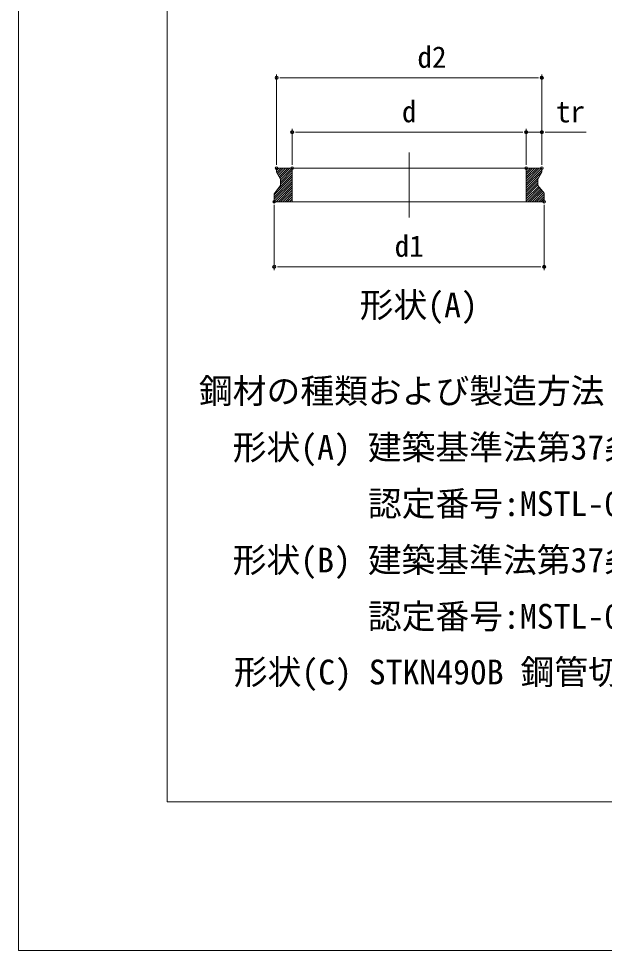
# Model space of a CAD drawing. Units: millimetres, scale not verified. Extents: x -3772 to 3772, y -2667 to 2667.
# Drawn here: x -3772 to -2871, y -2667 to -1234 of the extents above; entities that cross this region are included whole.
import ezdxf
from ezdxf.enums import TextEntityAlignment as Align

# ---------------------------------------------------------------- set-up
doc = ezdxf.new("R2010")
doc.units = ezdxf.units.MM
doc.header["$LTSCALE"] = 8
doc.header["$PDMODE"] = 32
doc.header["$PDSIZE"] = 4
doc.linetypes.add('USER3', pattern=[50.8, 31.75, -6.35, 6.35, -6.35])
for name, color, linetype, lineweight in [('0-0_0', 7, 'Continuous', 18), ('0-1_HARI', 7, 'Continuous', 18), ('0-2_WAKU', 7, 'Continuous', 18), ('0-3_SUNPOU', 7, 'Continuous', 18), ('0-6_Defpoints', 7, 'Continuous', 18)]:
    doc.layers.add(name, color=color, linetype=linetype, lineweight=lineweight)
doc.styles.add('ＭＳ ゴシック', font='')
doc.styles.get('ＭＳ ゴシック').set_extended_font_data('MS Gothic')

# ---------------------------------------------------------------- blocks, each defined once
blk = doc.blocks.new('_Dot')
at = {"layer": '0-3_SUNPOU'}
for p, q in [((-0.5, 0), (-1, 0)), ((0.25, 0), (-0.25, 0))]:
    blk.add_line(p, q, dxfattribs=at)
blk.add_circle((0, 0), 0.25, dxfattribs=at)
blk = doc.blocks.new('_D2')
at = {"layer": '0-3_SUNPOU'}
for p, q in [((10007.861, 1603.412), (10007.861, 1503.412)), ((10423.061, 1603.412), (10423.061, 1503.412)), ((10017.861, 1508.412), (10413.061, 1508.412))]:
    blk.add_line(p, q, dxfattribs=at)
at = {"layer": '0-6_Defpoints'}
for p in [(10007.861, 1608.412), (10423.061, 1608.412), (10423.061, 1508.412)]:
    blk.add_point(p, dxfattribs=at)
at = {"layer": '0-3_SUNPOU', "xscale": 10, "yscale": 10, "rotation": 180}
blk.add_blockref('_Dot', (10007.861, 1508.412), dxfattribs=at)
at = {"layer": '0-3_SUNPOU', "xscale": 10, "yscale": 10}
blk.add_blockref('_Dot', (10423.061, 1508.412), dxfattribs=at)
at = {"layer": '0-3_SUNPOU', "style": 'ＭＳ ゴシック'}
blk.add_text('d1', height=32.99, dxfattribs=at).set_placement((10192.961, 1513.872), align=Align.BOTTOM_LEFT)
blk = doc.blocks.new('_D3')
at = {"layer": '0-3_SUNPOU'}
for p, q in [((10035.461, 1665.012), (10035.461, 1720.443)), ((10395.461, 1665.012), (10395.461, 1720.443)), ((10045.461, 1715.443), (10385.461, 1715.443))]:
    blk.add_line(p, q, dxfattribs=at)
at = {"layer": '0-6_Defpoints'}
for p in [(10395.461, 1715.443), (10035.461, 1660.012), (10395.461, 1660.012)]:
    blk.add_point(p, dxfattribs=at)
at = {"layer": '0-3_SUNPOU', "xscale": 10, "yscale": 10, "rotation": 180}
blk.add_blockref('_Dot', (10035.461, 1715.443), dxfattribs=at)
at = {"layer": '0-3_SUNPOU', "xscale": 10, "yscale": 10}
blk.add_blockref('_Dot', (10395.461, 1715.443), dxfattribs=at)
at = {"layer": '0-3_SUNPOU', "style": 'ＭＳ ゴシック'}
blk.add_text('d', height=32.99, dxfattribs=at).set_placement((10204.211, 1720.811), align=Align.BOTTOM_LEFT)
blk = doc.blocks.new('_D4')
at = {"layer": '0-3_SUNPOU'}
for p, q in [((10395.461, 1665.012), (10395.461, 1720.443)), ((10419.461, 1665.012), (10419.461, 1720.443)), ((10385.461, 1715.443), (10375.461, 1715.443)), ((10395.461, 1715.443), (10419.461, 1715.443)), ((10429.461, 1715.443), (10487.616, 1715.443))]:
    blk.add_line(p, q, dxfattribs=at)
at = {"layer": '0-6_Defpoints'}
for p in [(10419.461, 1715.443), (10395.461, 1660.012), (10419.461, 1660.012)]:
    blk.add_point(p, dxfattribs=at)
at = {"layer": '0-3_SUNPOU', "xscale": 10, "yscale": 10}
blk.add_blockref('_Dot', (10395.461, 1715.443), dxfattribs=at)
at = {"layer": '0-3_SUNPOU', "xscale": 10, "yscale": 10, "rotation": 180}
blk.add_blockref('_Dot', (10419.461, 1715.443), dxfattribs=at)
at = {"layer": '0-3_SUNPOU', "style": 'ＭＳ ゴシック'}
blk.add_text('tr', height=32.99, dxfattribs=at).set_placement((10441.039, 1720.658), align=Align.BOTTOM_LEFT)
blk = doc.blocks.new('_D6')
at = {"layer": '0-3_SUNPOU'}
for p, q in [((10011.461, 1665.012), (10011.461, 1804.084)), ((10021.461, 1799.084), (10409.461, 1799.084)), ((10419.461, 1665.012), (10419.461, 1804.084))]:
    blk.add_line(p, q, dxfattribs=at)
at = {"layer": '0-6_Defpoints'}
for p in [(10419.461, 1799.084), (10011.461, 1660.012), (10419.461, 1660.012)]:
    blk.add_point(p, dxfattribs=at)
at = {"layer": '0-3_SUNPOU', "xscale": 10, "yscale": 10, "rotation": 180}
blk.add_blockref('_Dot', (10011.461, 1799.084), dxfattribs=at)
at = {"layer": '0-3_SUNPOU', "xscale": 10, "yscale": 10}
blk.add_blockref('_Dot', (10419.461, 1799.084), dxfattribs=at)
at = {"layer": '0-3_SUNPOU', "style": 'ＭＳ ゴシック'}
blk.add_text('d2', height=32.99, dxfattribs=at).set_placement((10228.026, 1804.545), align=Align.BOTTOM_LEFT)

msp = doc.modelspace()

# ---------------------------------------------------------------- linework, layer by layer
at = {"layer": '0-0_0'}
for p, q in [((-3374.966, -1467.475), (-3371.468, -1463.977)), ((-3374.966, -1464.081), (-3374.862, -1463.977)), ((-3374.648, -1470.55), (-3368.074, -1463.977)), ((-3373.435, -1472.732), (-3364.68, -1463.977)), ((-3373.352, -1496.408), (-3350.966, -1474.022)), ((-3372.223, -1474.914), (-3361.286, -1463.977)), ((-3371.011, -1477.096), (-3357.892, -1463.977)), ((-3369.799, -1479.278), (-3354.498, -1463.977)), ((-3368.966, -1481.839), (-3351.104, -1463.977)), ((-3368.966, -1485.234), (-3350.966, -1467.234)), ((-3368.966, -1488.628), (-3350.966, -1470.628)), ((-2990.966, -1487.374), (-2967.569, -1463.977)), ((-2990.966, -1483.98), (-2970.963, -1463.977)), ((-2990.966, -1480.586), (-2974.357, -1463.977)), ((-2990.966, -1477.192), (-2977.751, -1463.977)), ((-2990.966, -1473.798), (-2981.145, -1463.977)), ((-2990.966, -1470.404), (-2984.539, -1463.977)), ((-2990.966, -1467.01), (-2987.933, -1463.977)), ((-2990.966, -1487.374), (-2967.569, -1463.977)), ((-2990.966, -1483.98), (-2970.963, -1463.977)), ((-2990.966, -1480.586), (-2974.357, -1463.977)), ((-2990.966, -1477.192), (-2977.751, -1463.977)), ((-2990.966, -1473.798), (-2981.145, -1463.977)), ((-2990.966, -1470.404), (-2984.539, -1463.977)), ((-2990.966, -1467.01), (-2987.933, -1463.977)), ((-2990.966, -1487.374), (-2967.569, -1463.977)), ((-2990.966, -1483.98), (-2970.963, -1463.977)), ((-2990.966, -1480.586), (-2974.357, -1463.977)), ((-2990.966, -1477.192), (-2977.751, -1463.977)), ((-2990.966, -1473.798), (-2981.145, -1463.977)), ((-2990.966, -1470.404), (-2984.539, -1463.977)), ((-2990.966, -1467.01), (-2987.933, -1463.977)), ((-2990.966, -1487.374), (-2967.569, -1463.977)), ((-2990.966, -1483.98), (-2970.963, -1463.977)), ((-2990.966, -1480.586), (-2974.357, -1463.977)), ((-2990.966, -1477.192), (-2977.751, -1463.977)), ((-2990.966, -1473.798), (-2981.145, -1463.977)), ((-2990.966, -1470.404), (-2984.539, -1463.977)), ((-2990.966, -1467.01), (-2987.933, -1463.977)), ((-2990.966, -1487.374), (-2967.569, -1463.977)), ((-2990.966, -1483.98), (-2970.963, -1463.977)), ((-2990.966, -1480.586), (-2974.357, -1463.977)), ((-2990.966, -1477.192), (-2977.751, -1463.977)), ((-2990.966, -1473.798), (-2981.145, -1463.977)), ((-2990.966, -1470.404), (-2984.539, -1463.977)), ((-2990.966, -1467.01), (-2987.933, -1463.977)), ((-2990.966, -1490.768), (-2966.966, -1466.768)), ((-2990.966, -1490.768), (-2966.966, -1466.768)), ((-2990.966, -1490.768), (-2966.966, -1466.768)), ((-2990.966, -1490.768), (-2966.966, -1466.768)), ((-2990.966, -1490.768), (-2966.966, -1466.768)), ((-2990.966, -1494.162), (-2967.198, -1470.394)), ((-2990.966, -1494.162), (-2967.198, -1470.394)), ((-2990.966, -1494.162), (-2967.198, -1470.394)), ((-2990.966, -1494.162), (-2967.198, -1470.394)), ((-2990.966, -1494.162), (-2967.198, -1470.394)), ((-3378.566, -1505.016), (-3350.966, -1477.416)), ((-3378.566, -1508.41), (-3350.966, -1480.81)), ((-3378.566, -1511.804), (-3350.966, -1484.204)), ((-3378.566, -1515.198), (-3350.966, -1487.598)), ((-2990.966, -1497.557), (-2971.441, -1478.031)), ((-2990.966, -1497.557), (-2971.441, -1478.031)), ((-2990.966, -1497.557), (-2971.441, -1478.031)), ((-2990.966, -1497.557), (-2971.441, -1478.031)), ((-2990.966, -1497.557), (-2971.441, -1478.031)), ((-2990.966, -1500.951), (-2972.966, -1482.951)), ((-2990.966, -1500.951), (-2972.966, -1482.951)), ((-2990.966, -1500.951), (-2972.966, -1482.951)), ((-2990.966, -1500.951), (-2972.966, -1482.951)), ((-2990.966, -1500.951), (-2972.966, -1482.951)), ((-2990.966, -1504.345), (-2972.966, -1486.345)), ((-2990.966, -1504.345), (-2972.966, -1486.345)), ((-2990.966, -1504.345), (-2972.966, -1486.345)), ((-2990.966, -1504.345), (-2972.966, -1486.345)), ((-2990.966, -1504.345), (-2972.966, -1486.345)), ((-2990.966, -1507.739), (-2972.966, -1489.739)), ((-2990.966, -1507.739), (-2972.966, -1489.739)), ((-2990.966, -1507.739), (-2972.966, -1489.739)), ((-2990.966, -1507.739), (-2972.966, -1489.739)), ((-2990.966, -1507.739), (-2972.966, -1489.739)), ((-3375.551, -1515.577), (-3350.966, -1490.992)), ((-3372.157, -1515.577), (-3350.966, -1494.387)), ((-3368.762, -1515.577), (-3350.966, -1497.781)), ((-3365.368, -1515.577), (-3350.966, -1501.175)), ((-3361.974, -1515.577), (-3350.966, -1504.569)), ((-2990.966, -1511.133), (-2971.741, -1491.908)), ((-2990.966, -1511.133), (-2971.741, -1491.908)), ((-2990.966, -1511.133), (-2971.741, -1491.908)), ((-2990.966, -1511.133), (-2971.741, -1491.908)), ((-2990.966, -1511.133), (-2971.741, -1491.908)), ((-2990.966, -1514.527), (-2970.233, -1493.794)), ((-2990.966, -1514.527), (-2970.233, -1493.794)), ((-2990.966, -1514.527), (-2970.233, -1493.794)), ((-2990.966, -1514.527), (-2970.233, -1493.794)), ((-2990.966, -1514.527), (-2970.233, -1493.794)), ((-2988.622, -1515.577), (-2968.724, -1495.679)), ((-2988.622, -1515.577), (-2968.724, -1495.679)), ((-2988.622, -1515.577), (-2968.724, -1495.679)), ((-2988.622, -1515.577), (-2968.724, -1495.679)), ((-2988.622, -1515.577), (-2968.724, -1495.679)), ((-2985.228, -1515.577), (-2967.216, -1497.565)), ((-2985.228, -1515.577), (-2967.216, -1497.565)), ((-2985.228, -1515.577), (-2967.216, -1497.565)), ((-2985.228, -1515.577), (-2967.216, -1497.565)), ((-2985.228, -1515.577), (-2967.216, -1497.565)), ((-2981.834, -1515.577), (-2965.707, -1499.451)), ((-2981.834, -1515.577), (-2965.707, -1499.451)), ((-2981.834, -1515.577), (-2965.707, -1499.451)), ((-2981.834, -1515.577), (-2965.707, -1499.451)), ((-2981.834, -1515.577), (-2965.707, -1499.451)), ((-2978.439, -1515.577), (-2964.199, -1501.336)), ((-2978.439, -1515.577), (-2964.199, -1501.336)), ((-2978.439, -1515.577), (-2964.199, -1501.336)), ((-2978.439, -1515.577), (-2964.199, -1501.336)), ((-2978.439, -1515.577), (-2964.199, -1501.336)), ((-2975.045, -1515.577), (-2963.366, -1503.898)), ((-2975.045, -1515.577), (-2963.366, -1503.898)), ((-2975.045, -1515.577), (-2963.366, -1503.898)), ((-2975.045, -1515.577), (-2963.366, -1503.898)), ((-2975.045, -1515.577), (-2963.366, -1503.898)), ((-3358.58, -1515.577), (-3350.966, -1507.963)), ((-3355.186, -1515.577), (-3350.966, -1511.357)), ((-3351.792, -1515.577), (-3350.966, -1514.751)), ((-2971.651, -1515.577), (-2963.366, -1507.292)), ((-2971.651, -1515.577), (-2963.366, -1507.292)), ((-2971.651, -1515.577), (-2963.366, -1507.292)), ((-2971.651, -1515.577), (-2963.366, -1507.292)), ((-2971.651, -1515.577), (-2963.366, -1507.292)), ((-2968.257, -1515.577), (-2963.366, -1510.686)), ((-2968.257, -1515.577), (-2963.366, -1510.686)), ((-2968.257, -1515.577), (-2963.366, -1510.686)), ((-2968.257, -1515.577), (-2963.366, -1510.686)), ((-2968.257, -1515.577), (-2963.366, -1510.686)), ((-2964.863, -1515.577), (-2963.366, -1514.08)), ((-2964.863, -1515.577), (-2963.366, -1514.08)), ((-2964.863, -1515.577), (-2963.366, -1514.08)), ((-2964.863, -1515.577), (-2963.366, -1514.08)), ((-2964.863, -1515.577), (-2963.366, -1514.08))]:
    msp.add_line(p, q, dxfattribs=at)
at = {"layer": '0-1_HARI'}
for p, q in [((-3374.966, -1463.977), (-2966.966, -1463.977)), ((-3374.966, -1463.977), (-3374.966, -1469.977)), ((-3368.966, -1480.777), (-3374.966, -1469.977)), ((-3350.966, -1463.977), (-3350.966, -1515.577)), ((-2990.966, -1463.977), (-2990.966, -1515.577)), ((-2972.966, -1480.777), (-2966.966, -1469.977)), ((-2966.966, -1463.977), (-2966.966, -1469.977)), ((-3368.966, -1490.377), (-3378.566, -1503.577)), ((-3368.966, -1480.777), (-3368.966, -1490.377)), ((-2972.966, -1480.777), (-2972.966, -1490.377)), ((-2972.966, -1490.377), (-2963.366, -1502.377)), ((-3378.566, -1503.577), (-3378.566, -1515.577)), ((-2963.366, -1502.377), (-2963.366, -1515.577)), ((-3378.566, -1515.577), (-2963.366, -1515.577))]:
    msp.add_line(p, q, dxfattribs=at)
at = {"layer": '0-2_WAKU'}
for q in [(-3543.316, 2109.314), (3543.284, -2438.462)]:
    msp.add_line((-3543.316, -2438.462), q, dxfattribs=at)
at = {"layer": '0-3_SUNPOU', "linetype": 'USER3'}
msp.add_line((-3170.966, -1439.977), (-3170.966, -1539.577), dxfattribs=at)
at = {"layer": '0-6_Defpoints'}
for p, q in [((-3771.916, 2666.938), (-3771.916, -2667.062)), ((-3543.316, -2438.462), (3543.284, -2438.462)), ((-3771.916, -2667.062), (3771.884, -2667.062))]:
    msp.add_line(p, q, dxfattribs=at)

# ---------------------------------------------------------------- block references
at = {"layer": '0-3_SUNPOU'}
for name in ['_D6', '_D3', '_D4', '_D2']:
    msp.add_blockref(name, (-13386.427, -3123.988), dxfattribs=at)

# ---------------------------------------------------------------- texts
at = {"layer": '0-0_0', "style": 'ＭＳ ゴシック'}
for s, p in [('形状(A)', (-3247.194, -1704.839)), ('鋼材の種類および製造方法', (-3494.529, -1837.065)), ('\u3000形状(A) 建築基準法第37条二号 国土交通大臣認定材', (-3494.529, -1923.732)), ('\u3000\u3000\u3000\u3000\u3000認定番号:MSTL-0558,0561,0601(SNR490B相当)\u3000ﾛｰﾘﾝｸﾞ鍛造加工', (-3494.529, -2010.398)), ('\u3000形状(B) 建築基準法第37条二号 国土交通大臣認定材', (-3494.529, -2097.065)), ('\u3000\u3000\u3000\u3000\u3000認定番号:MSTL-0558,0561,0601(SNR490B相当)\u3000ﾛｰﾘﾝｸﾞ鍛造加工', (-3494.529, -2183.732)), ('\u3000形状(C) STKN490B 鋼管切断加工 または SN490B 厚板切断加工', (-3492.847, -2269.424))]:
    msp.add_text(s, height=38.12, dxfattribs=at).set_placement(p, align=Align.BOTTOM_LEFT)

doc.saveas('drawing.dxf')
